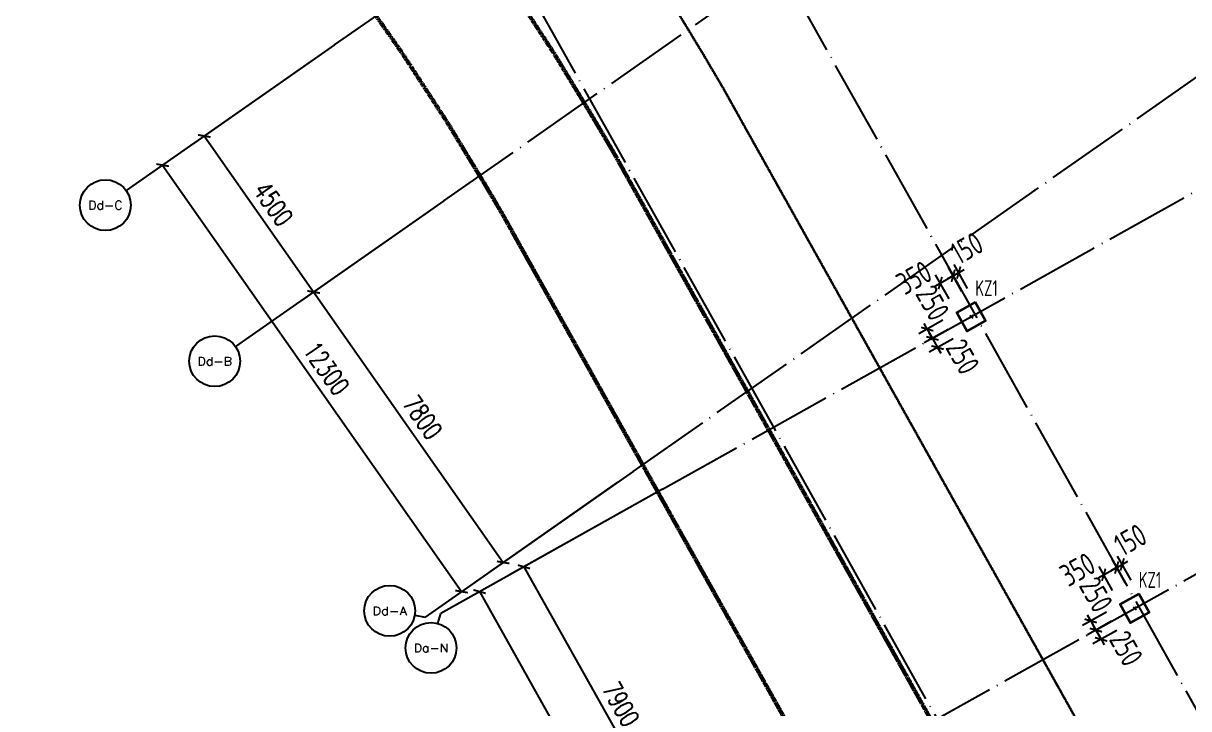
# Model space of a CAD drawing. Header units: millimetres. Extents: x 1089227 to 13101469, y 618865 to 10240562.
# Drawn here: x 1670041 to 1697552, y 4817436 to 4833629 of the extents above; entities that cross this region are included whole.
import ezdxf
from ezdxf.enums import TextEntityAlignment as Align

# ---------------------------------------------------------------- set-up
doc = ezdxf.new("R2010")
doc.units = ezdxf.units.MM
doc.header["$LTSCALE"] = 1000
doc.header["$PDMODE"] = 3
doc.header["$PDSIZE"] = 200
for name, pattern in [('A09-G-CTRL-用地红线+建筑退线_设计区$0$A02-G-MAIN-用地红线+退线_设计区$0$Redline1', [20, 10, -2, 2, -2, 2, -2]), ('A09-G-CTRL-用地红线+建筑退线_设计区$0$Controlline1', [12.8, 8, -1.6, 1.6, -1.6]), ('DOTE', [2.42, 2, -0.2, 0.02, -0.2])]:
    doc.linetypes.add(name, pattern=pattern)
doc.layers.get('0').update_dxf_attribs({"linetype": 'CONTINUOUS'})
doc.layers.get('Defpoints').update_dxf_attribs({"linetype": 'CONTINUOUS'})
for name, color, linetype, lineweight in [('A09-G-CTRL-用地红线+建筑退线_设计区$0$Z-REDL(用地红线)', 10, 'CONTINUOUS', 60), ('A09-G-CTRL-用地红线+建筑退线_设计区$0$Z-REDL-CTRL(建筑控制线)', 40, 'CONTINUOUS', 35), ('S-COLU', 30, 'CONTINUOUS', 0)]:
    doc.layers.add(name, color=color, linetype=linetype, lineweight=lineweight)
for name, color, linetype in [('AXIS', 3, 'CONTINUOUS'), ('AXIS_TEXT', 7, 'CONTINUOUS'), ('COLU_DIM', 3, 'CONTINUOUS'), ('COLU_NUM', 7, 'CONTINUOUS'), ('DOTE', 1, 'DOTE'), ('TK-TEXT', 7, 'CONTINUOUS'), ('单形心', 4, 'CONTINUOUS')]:
    doc.layers.add(name, color=color, linetype=linetype)
doc.layers.add('TK-MEMO', color=8, linetype='CONTINUOUS', plot=False)
doc.styles.add('_TCH_AXIS', font='COMPLEX', dxfattribs={"bigfont": 'AllInOneBig.shx'})
doc.styles.add('_TCH_DIM_T3', font='SIMPLEX', dxfattribs={"width": 0.705882, "bigfont": 'AllInOneBig.shx'})
doc.styles.add('COMPLEX', font='COMPLEX', dxfattribs={"bigfont": 'AllInOneBig.shx'})
doc.styles.add('SADITK', font='sadixcsg.shx', dxfattribs={"bigfont": 'AllInOneBig.shx'})
doc.styles.add('SADITK-SX', font='simfang.ttf', dxfattribs={"width": 0.7})
doc.styles.add('TSSD_Dimension', font='tssdeng.shx', dxfattribs={"width": 0.75, "bigfont": 'Hztxt.shx'})
doc.styles.add('TSSD_Label', font='Tssdeng.shx', dxfattribs={"width": 0.7, "bigfont": 'hztxt.shx'})
doc.dimstyles.new('_TCH_ARCH&&150', dxfattribs={"dimtxt": 446.25, "dimasz": 150, "dimexe": 375, "dimexo": 450, "dimgap": 189.375, "dimtad": 1, "dimdec": 0, "dimzin": 0, "dimdsep": 46, "dimtxsty": '_TCH_DIM_T3', "dimblk": 'ARCHTICK', "dimcen": 0.09, "dimclrt": 7, "dimazin": 2, "dimtfac": 1, "dimtdec": 0, "dimtix": 1, "dimtmove": 2, "dimatfit": 3, "dimfxl": 0, "dimtolj": 1, "dimtzin": 0, "dimarcsym": 0})
doc.dimstyles.new('TSSD_150_150', dxfattribs={"dimtxt": 525, "dimasz": 150, "dimexe": 225, "dimexo": 375, "dimgap": 150, "dimtad": 1, "dimdec": 0, "dimzin": 0, "dimdsep": 46, "dimtxsty": 'TSSD_Dimension', "dimblk": 'ARCHTICK', "dimblk1": 'ARCHTICK', "dimblk2": 'ARCHTICK', "dimcen": 0, "dimdle": 150, "dimclrt": 7, "dimadec": 0, "dimazin": 0, "dimtfac": 1, "dimtdec": 0, "dimtix": 1, "dimtmove": 2, "dimatfit": 3, "dimfxl": 0, "dimtolj": 1, "dimtzin": 0, "dimarcsym": 0})

# ---------------------------------------------------------------- blocks, each defined once
blk = doc.blocks.new('0323最综用地红线')
at = {"layer": 'A09-G-CTRL-用地红线+建筑退线_设计区$0$Z-REDL(用地红线)', "color": 1, "linetype": 'A09-G-CTRL-用地红线+建筑退线_设计区$0$A02-G-MAIN-用地红线+退线_设计区$0$Redline1', "ltscale": 0.0005}
for points in [[(8183461, 3517876), (8169550, 3509328), (8160131, 3503545), (8152099, 3498611), (8138696, 3502107), (8115930, 3542824), (8115518, 3543566), (8115083, 3544303), (8114192, 3545772), (8113134, 3547397), (8112184, 3548757), (8111024, 3550345), (8109764, 3551947), (8108980, 3552895), (8108279, 3553719), (8107449, 3554647), (8106876, 3555285), (8107102, 3555445), (8142901, 3580643), (8156927, 3591183), (8157094, 3591770), (8196348, 3620115)], [(8181891, 3520433), (8167979, 3511884), (8158561, 3506101), (8151618, 3501837), (8140691, 3504687), (8118551, 3544286), (8118121, 3545058), (8117658, 3545843), (8116732, 3547370), (8115621, 3549075), (8114626, 3550500), (8113415, 3552157), (8112100, 3553830), (8111334, 3554756), (8144666, 3578217), (8159537, 3589391), (8159695, 3589947), (8198106, 3617684)]]:
    blk.add_lwpolyline(points, dxfattribs=at)
at = {"layer": 'A09-G-CTRL-用地红线+建筑退线_设计区$0$Z-REDL-CTRL(建筑控制线)', "linetype": 'A09-G-CTRL-用地红线+建筑退线_设计区$0$Controlline1', "ltscale": 0.0005, "flags": 128}
blk.add_lwpolyline([(8299567, 3686108), (8326626, 3675265), (8336400, 3687495), (8338983, 3690878), (8341712, 3688883), (8341724, 3688834), (8348492, 3681996), (8336495, 3657264), (8335815, 3655857), (8334921, 3653765), (8334408, 3652495), (8333554, 3650188), (8332762, 3647815), (8332296, 3646270), (8331866, 3644682), (8331460, 3643007), (8331063, 3641145), (8330737, 3639422), (8330293, 3636480), (8330017, 3634043), (8329761, 3630317), (8329732, 3627942), (8329763, 3625708), (8329928, 3622644), (8330113, 3620704), (8330325, 3618642), (8330653, 3615645), (8331572, 3606971), (8333151, 3600656), (8334420, 3595620), (8335099, 3592902), (8332162, 3588340), (8329462, 3587873), (8325135, 3587049), (8322510, 3586515), (8319525, 3585891), (8317926, 3585544), (8316578, 3585249), (8315535, 3585011), (8313300, 3584499), (8310791, 3583894), (8309251, 3583537), (8305740, 3582637), (8303918, 3582156), (8302104, 3581668), (8299703, 3581012), (8297227, 3580315), (8295056, 3579682), (8292998, 3579074), (8290643, 3578358), (8288572, 3577710), (8287591, 3577398), (8286161, 3576940), (8284503, 3576401), (8282624, 3575767), (8281086, 3575247), (8278146, 3574222), (8273894, 3572680), (8272471, 3572149), (8271089, 3571640), (8267888, 3570407), (8264331, 3569000), (8260702, 3567515), (8258549, 3566609), (8254947, 3565066), (8252185, 3563832), (8250834, 3563232), (8249176, 3562470), (8247994, 3561930), (8245505, 3560754), (8242980, 3559544), (8239801, 3558013), (8237959, 3557076), (8235838, 3555996), (8233384, 3554698), (8228450, 3552051), (8226178, 3550787), (8222141, 3548504), (8215629, 3544667), (8213710, 3543497), (8193657, 3531175), (8180322, 3522990), (8166408, 3514440), (8156991, 3508658), (8151138, 3505062), (8142685, 3507267), (8121171, 3545747), (8120724, 3546549), (8120233, 3547383), (8119272, 3548967), (8118108, 3550752), (8117067, 3552244), (8115806, 3553970), (8115672, 3554140), (8146431, 3575790), (8162146, 3587599), (8162295, 3588125), (8199863, 3615253), (8204215, 3618404), (8231584, 3638167), (8260590, 3655826), (8295376, 3680010)], close=True, dxfattribs=at)
blk = doc.blocks.new('template_31-施工图_A0_A0_1.0000_3fa9c08c64a9101061c9a26412af947e', base_point=(-1189, 0))
at = {"layer": 'TK-MEMO', "style": 'SADITK', "width": 0.8}
blk.add_text('同一行需多名人员签字时，印刷体签名：1.同一行人名在同一单元中（图框、同个参照或块），若分多个，签字将出错；', height=28.5, dxfattribs=at).set_placement((-1190.26, 882.09), align=Align.BOTTOM_LEFT)
at = {"layer": 'TK-TEXT', "style": 'SADITK-SX', "width": 0.7}
for tag, p in [('市政会签', (-1176, 381.5)), ('园林会签', (-1176, 343.5)), ('幕墙会签', (-1176, 305.5)), ('装饰会签', (-1176, 267.5)), ('燃气会签', (-1176, 229.5)), ('暖通会签', (-1176, 191.5)), ('电气会签', (-1176, 153.5)), ('给排水会签', (-1176, 115.5)), ('结构会签', (-1176, 77.5)), ('建筑会签', (-1176, 39.5))]:
    blk.add_attdef(tag, text='', height=4, rotation=90, dxfattribs=at).set_placement(p, align=Align.MIDDLE_CENTER)
for tag, height, p in [('专业审定', 4, (1134.75, 268)), ('专业审核', 4, (1134.75, 248)), ('项目负责1', 4, (1134.75, 238)), ('项目负责2', 4, (1134.75, 228)), ('专业负责1', 4, (1134.75, 218)), ('专业负责2', 4, (1134.75, 208)), ('专业校对', 4, (1134.75, 198)), ('专业设计', 4, (1134.75, 188)), ('方案设计', 4, (1134.75, 178)), ('专业制图', 4, (1134.75, 168)), ('建设单位_001', 4, (1148.5, 140)), ('建设地点_001', 4, (1148.5, 124)), ('工程名称_001', 4, (1148.5, 106)), ('子项名称_001', 4, (1148.5, 86)), ('图纸名称_001', 4, (1148.5, 66)), ('版次', 4, (1129.5, 53)), ('日期', 4, (1165, 53)), ('图别', 4, (1129.5, 43)), ('图号', 4, (1165, 43)), ('合同号', 4, (1136, 30)), ('项目编号1', 2, (1114.06, 13.58)), ('阶段编号1', 2, (1132.25, 13.75)), ('子项编号1', 2, (1144.75, 13.75))]:
    blk.add_attdef(tag, text='', height=height, dxfattribs=at).set_placement(p, align=Align.MIDDLE_CENTER)
blk = doc.blocks.new('_AXISO')
blk.add_circle((0, 0), 0.5)
at = {"layer": 'AXIS_TEXT', "style": 'COMPLEX', "width": 1.041667}
blk.add_attdef('A', text='', height=0.56, dxfattribs=at).set_placement((-0.25, -0.28), (0.25, -0.28), align=Align.FIT)
blk = doc.blocks.new('_ArchTick')
at = {"color": 0, "linetype": 'ByBlock', "const_width": 0.3}
blk.add_lwpolyline([(-0.71, -0.71), (0.71, 0.71)], dxfattribs=at)
blk = doc.blocks.new('*D422')
at = {"layer": 'AXIS', "color": 0, "lineweight": -2, "transparency": 16777216}
for p, q in [((-216696, -2812), (-220950, -5193)), ((-220623, -5010), (-191750, -56577)), ((-187823, -54379), (-192077, -56760))]:
    blk.add_line(p, q, dxfattribs=at)
at = {"layer": 'Defpoints', "color": 0, "transparency": 16777216}
for p in [(-216304, -2592), (-187431, -54159), (-191750, -56577)]:
    blk.add_point(p, dxfattribs=at)
at = {"layer": 'AXIS', "color": 0, "lineweight": -2, "transparency": 16777216, "xscale": 150, "yscale": 150, "zscale": 150}
for p, rotation in [((-220623, -5010), 119.2447278322573), ((-191750, -56577), 299.2447278322574)]:
    blk.add_blockref('_ArchTick', p, dxfattribs=dict(at, rotation=rotation))
at = {"layer": 'AXIS', "color": 7, "transparency": 16777216, "insert": (-205826, -30592), "char_height": 446.2, "attachment_point": 5, "rotation": 299.2447, "style": '_TCH_DIM_T3'}
blk.add_mtext('\\A1;59100', dxfattribs=at)
blk = doc.blocks.new('*D435')
at = {"layer": 'AXIS', "color": 0, "lineweight": -2, "transparency": 16777216}
for p, q in [((-216696, -2812), (-219903, -4607)), ((-219576, -4424), (-215716, -11317)), ((-212837, -9705), (-216043, -11500))]:
    blk.add_line(p, q, dxfattribs=at)
at = {"layer": 'Defpoints', "color": 0, "transparency": 16777216}
for p in [(-216304, -2592), (-212444, -9485), (-215716, -11317)]:
    blk.add_point(p, dxfattribs=at)
at = {"layer": 'AXIS', "color": 0, "lineweight": -2, "transparency": 16777216, "xscale": 150, "yscale": 150, "zscale": 150}
for p, rotation in [((-219576, -4424), 119.2447278322578), ((-215716, -11317), 299.2447278322579)]:
    blk.add_blockref('_ArchTick', p, dxfattribs=dict(at, rotation=rotation))
at = {"layer": 'AXIS', "color": 7, "transparency": 16777216, "insert": (-217286, -7669), "char_height": 446.2, "attachment_point": 5, "rotation": 299.2447, "style": '_TCH_DIM_T3'}
blk.add_mtext('\\A1;7900', dxfattribs=at)
blk = doc.blocks.new('*D467')
at = {"layer": 'AXIS', "color": 0, "lineweight": -2, "transparency": 16777216}
for p, q in [((-224420, 7648), (-228413, 4851)), ((-228105, 5066), (-221050, -5009)), ((-217364, -2427), (-221357, -5224))]:
    blk.add_line(p, q, dxfattribs=at)
at = {"layer": 'Defpoints', "color": 0, "transparency": 16777216}
for p in [(-224051, 7906), (-216995, -2169), (-221050, -5009)]:
    blk.add_point(p, dxfattribs=at)
at = {"layer": 'AXIS', "color": 0, "lineweight": -2, "transparency": 16777216, "xscale": 150, "yscale": 150, "zscale": 150}
for p, rotation in [((-228105, 5066), 125.0053220653171), ((-221050, -5009), 305.0053220653171)]:
    blk.add_blockref('_ArchTick', p, dxfattribs=dict(at, rotation=rotation))
at = {"layer": 'AXIS', "color": 7, "transparency": 16777216, "insert": (-224240, 265), "char_height": 446.2, "attachment_point": 5, "rotation": 305.0053, "style": '_TCH_DIM_T3'}
blk.add_mtext('\\A1;12300', dxfattribs=at)
blk = doc.blocks.new('*D468')
at = {"layer": 'AXIS', "color": 0, "lineweight": -2, "transparency": 16777216}
for p, q in [((-221838, 3962), (-224848, 1853)), ((-224541, 2069), (-220067, -4320)), ((-217364, -2427), (-220374, -4536))]:
    blk.add_line(p, q, dxfattribs=at)
at = {"layer": 'Defpoints', "color": 0, "transparency": 16777216}
for p in [(-221470, 4220), (-216995, -2169), (-220067, -4320)]:
    blk.add_point(p, dxfattribs=at)
at = {"layer": 'AXIS', "color": 0, "lineweight": -2, "transparency": 16777216, "xscale": 150, "yscale": 150, "zscale": 150}
for p, rotation in [((-224541, 2069), 125.0053220653191), ((-220067, -4320), 305.0053220653191)]:
    blk.add_blockref('_ArchTick', p, dxfattribs=dict(at, rotation=rotation))
at = {"layer": 'AXIS', "color": 7, "transparency": 16777216, "insert": (-221966, -889), "char_height": 446.2, "attachment_point": 5, "rotation": 305.0053, "style": '_TCH_DIM_T3'}
blk.add_mtext('\\A1;7800', dxfattribs=at)
blk = doc.blocks.new('*D469')
at = {"layer": 'AXIS', "color": 0, "lineweight": -2, "transparency": 16777216}
for p, q in [((-224420, 7648), (-227430, 5539)), ((-227123, 5755), (-224541, 2069)), ((-221838, 3962), (-224848, 1853))]:
    blk.add_line(p, q, dxfattribs=at)
at = {"layer": 'Defpoints', "color": 0, "transparency": 16777216}
for p in [(-224051, 7906), (-221470, 4220), (-224541, 2069)]:
    blk.add_point(p, dxfattribs=at)
at = {"layer": 'AXIS', "color": 0, "lineweight": -2, "transparency": 16777216, "xscale": 150, "yscale": 150, "zscale": 150}
for p, rotation in [((-227123, 5755), 125.0053220653233), ((-224541, 2069), 305.0053220653233)]:
    blk.add_blockref('_ArchTick', p, dxfattribs=dict(at, rotation=rotation))
at = {"layer": 'AXIS', "color": 7, "transparency": 16777216, "insert": (-225494, 4148), "char_height": 446.2, "attachment_point": 5, "rotation": 305.0053, "style": '_TCH_DIM_T3'}
blk.add_mtext('\\A1;4500', dxfattribs=at)
blk = doc.blocks.new('BANWANG_XINGXIN')
at = {"color": 0}
for points in [[(0.71, 0.71), (-0.71, -0.71)], [(-0.71, 0.71), (0.71, -0.71)]]:
    blk.add_lwpolyline(points, dxfattribs=at)
blk = doc.blocks.new('*D1264')
at = {"layer": 'COLU_DIM', "color": 0, "lineweight": -2, "transparency": 16777216}
for p, q in [((1696059, 4820400), (1695742, 4820968)), ((1695415, 4820527), (1695983, 4820845)), ((1695754, 4820229), (1695436, 4820797))]:
    blk.add_line(p, q, dxfattribs=at)
at = {"layer": 'Defpoints', "color": 0, "transparency": 16777216}
for p in [(1695852, 4820771), (1695937, 4819902), (1696243, 4820073)]:
    blk.add_point(p, dxfattribs=at)
at = {"layer": 'COLU_DIM', "color": 0, "lineweight": -2, "transparency": 16777216, "xscale": 150, "yscale": 150, "zscale": 150}
for p, rotation in [((1695852, 4820771), 29.24474469447762), ((1695546, 4820600), 209.2447446944776)]:
    blk.add_blockref('_ArchTick', p, dxfattribs=dict(at, rotation=rotation))
at = {"layer": 'COLU_DIM', "color": 7, "transparency": 16777216, "insert": (1694927, 4820726), "char_height": 525, "attachment_point": 5, "rotation": 29.2447, "style": 'TSSD_Dimension'}
blk.add_mtext('\\A1;350', dxfattribs=at)
blk = doc.blocks.new('*D1265')
at = {"layer": 'COLU_DIM', "color": 0, "lineweight": -2, "transparency": 16777216}
for p, q in [((1696059, 4820400), (1695742, 4820968)), ((1696190, 4820474), (1695873, 4821041)), ((1695983, 4820845), (1696113, 4820918)), ((1695852, 4820771), (1695721, 4820698)), ((1695852, 4820771), (1695983, 4820845))]:
    blk.add_line(p, q, dxfattribs=at)
at = {"layer": 'Defpoints', "color": 0, "transparency": 16777216}
for p in [(1695983, 4820845), (1696373, 4820146), (1696243, 4820073)]:
    blk.add_point(p, dxfattribs=at)
at = {"layer": 'COLU_DIM', "color": 0, "lineweight": -2, "transparency": 16777216, "xscale": 150, "yscale": 150, "zscale": 150}
for p, rotation in [((1695852, 4820771), 29.24474469447758), ((1695983, 4820845), 209.2447446944776)]:
    blk.add_blockref('_ArchTick', p, dxfattribs=dict(at, rotation=rotation))
at = {"layer": 'COLU_DIM', "color": 7, "transparency": 16777216, "insert": (1696172, 4821424), "char_height": 525, "attachment_point": 5, "rotation": 29.2447, "style": 'TSSD_Dimension'}
blk.add_mtext('\\A1;150', dxfattribs=at)
blk = doc.blocks.new('*D1266')
at = {"layer": 'COLU_DIM', "color": 0, "lineweight": -2, "transparency": 16777216}
for p, q in [((1695610, 4819719), (1695043, 4819401)), ((1695239, 4819511), (1695166, 4819642)), ((1695732, 4819501), (1695165, 4819183)), ((1695239, 4819511), (1695361, 4819293)), ((1695361, 4819293), (1695435, 4819162))]:
    blk.add_line(p, q, dxfattribs=at)
at = {"layer": 'Defpoints', "color": 0, "transparency": 16777216}
for p in [(1695937, 4819902), (1696059, 4819684), (1695361, 4819293)]:
    blk.add_point(p, dxfattribs=at)
at = {"layer": 'COLU_DIM', "color": 0, "lineweight": -2, "transparency": 16777216, "xscale": 150, "yscale": 150, "zscale": 150}
for p, rotation in [((1695239, 4819511), 299.2447447217133), ((1695361, 4819293), 119.2447447217133)]:
    blk.add_blockref('_ArchTick', p, dxfattribs=dict(at, rotation=rotation))
at = {"layer": 'COLU_DIM', "color": 7, "transparency": 16777216, "insert": (1695365, 4820131), "char_height": 525, "attachment_point": 5, "rotation": 299.2447, "style": 'TSSD_Dimension'}
blk.add_mtext('\\A1;250', dxfattribs=at)
blk = doc.blocks.new('*D1267')
at = {"layer": 'COLU_DIM', "color": 0, "lineweight": -2, "transparency": 16777216}
for p, q in [((1695732, 4819501), (1695165, 4819183)), ((1695854, 4819283), (1695287, 4818965)), ((1695361, 4819293), (1695288, 4819424)), ((1695361, 4819293), (1695483, 4819075)), ((1695483, 4819075), (1695557, 4818944))]:
    blk.add_line(p, q, dxfattribs=at)
at = {"layer": 'Defpoints', "color": 0, "transparency": 16777216}
for p in [(1696059, 4819684), (1696181, 4819466), (1695483, 4819075)]:
    blk.add_point(p, dxfattribs=at)
at = {"layer": 'COLU_DIM', "color": 0, "lineweight": -2, "transparency": 16777216, "xscale": 150, "yscale": 150, "zscale": 150}
for p, rotation in [((1695361, 4819293), 299.2447447217133), ((1695483, 4819075), 119.2447447217133)]:
    blk.add_blockref('_ArchTick', p, dxfattribs=dict(at, rotation=rotation))
at = {"layer": 'COLU_DIM', "color": 7, "transparency": 16777216, "insert": (1696077, 4818859), "char_height": 525, "attachment_point": 5, "rotation": 299.2447, "style": 'TSSD_Dimension'}
blk.add_mtext('\\A1;250', dxfattribs=at)
blk = doc.blocks.new('*D1268')
at = {"layer": 'COLU_DIM', "color": 0, "lineweight": -2, "transparency": 16777216}
for p, q in [((1692200, 4827293), (1691882, 4827861)), ((1691556, 4827420), (1692123, 4827738)), ((1691894, 4827122), (1691577, 4827690))]:
    blk.add_line(p, q, dxfattribs=at)
at = {"layer": 'Defpoints', "color": 0, "transparency": 16777216}
for p in [(1691992, 4827664), (1692383, 4826966), (1692078, 4826795)]:
    blk.add_point(p, dxfattribs=at)
at = {"layer": 'COLU_DIM', "color": 0, "lineweight": -2, "transparency": 16777216, "xscale": 150, "yscale": 150, "zscale": 150}
for p, rotation in [((1691992, 4827664), 29.24474469447762), ((1691687, 4827493), 209.2447446944776)]:
    blk.add_blockref('_ArchTick', p, dxfattribs=dict(at, rotation=rotation))
at = {"layer": 'COLU_DIM', "color": 7, "transparency": 16777216, "insert": (1691067, 4827619), "char_height": 525, "attachment_point": 5, "rotation": 29.2447, "style": 'TSSD_Dimension'}
blk.add_mtext('\\A1;350', dxfattribs=at)
blk = doc.blocks.new('*D1269')
at = {"layer": 'COLU_DIM', "color": 0, "lineweight": -2, "transparency": 16777216}
for p, q in [((1692200, 4827293), (1691882, 4827861)), ((1692331, 4827367), (1692013, 4827934)), ((1692123, 4827738), (1692254, 4827811)), ((1691992, 4827664), (1691861, 4827591)), ((1691992, 4827664), (1692123, 4827738))]:
    blk.add_line(p, q, dxfattribs=at)
at = {"layer": 'Defpoints', "color": 0, "transparency": 16777216}
for p in [(1692123, 4827738), (1692383, 4826966), (1692514, 4827040)]:
    blk.add_point(p, dxfattribs=at)
at = {"layer": 'COLU_DIM', "color": 0, "lineweight": -2, "transparency": 16777216, "xscale": 150, "yscale": 150, "zscale": 150}
for p, rotation in [((1691992, 4827664), 29.24474469447758), ((1692123, 4827738), 209.2447446944776)]:
    blk.add_blockref('_ArchTick', p, dxfattribs=dict(at, rotation=rotation))
at = {"layer": 'COLU_DIM', "color": 7, "transparency": 16777216, "insert": (1692313, 4828317), "char_height": 525, "attachment_point": 5, "rotation": 29.2447, "style": 'TSSD_Dimension'}
blk.add_mtext('\\A1;150', dxfattribs=at)
blk = doc.blocks.new('*D1270')
at = {"layer": 'COLU_DIM', "color": 0, "lineweight": -2, "transparency": 16777216}
for p, q in [((1691750, 4826612), (1691183, 4826295)), ((1691380, 4826404), (1691306, 4826535)), ((1691380, 4826404), (1691502, 4826186)), ((1691873, 4826394), (1691305, 4826076)), ((1691502, 4826186), (1691575, 4826055))]:
    blk.add_line(p, q, dxfattribs=at)
at = {"layer": 'Defpoints', "color": 0, "transparency": 16777216}
for p in [(1692078, 4826795), (1692200, 4826577), (1691502, 4826186)]:
    blk.add_point(p, dxfattribs=at)
at = {"layer": 'COLU_DIM', "color": 0, "lineweight": -2, "transparency": 16777216, "xscale": 150, "yscale": 150, "zscale": 150}
for p, rotation in [((1691380, 4826404), 299.2447447217133), ((1691502, 4826186), 119.2447447217133)]:
    blk.add_blockref('_ArchTick', p, dxfattribs=dict(at, rotation=rotation))
at = {"layer": 'COLU_DIM', "color": 7, "transparency": 16777216, "insert": (1691506, 4827024), "char_height": 525, "attachment_point": 5, "rotation": 299.2447, "style": 'TSSD_Dimension'}
blk.add_mtext('\\A1;250', dxfattribs=at)
blk = doc.blocks.new('*D1271')
at = {"layer": 'COLU_DIM', "color": 0, "lineweight": -2, "transparency": 16777216}
for p, q in [((1691873, 4826394), (1691305, 4826076)), ((1691995, 4826176), (1691428, 4825858)), ((1691502, 4826186), (1691429, 4826317)), ((1691502, 4826186), (1691624, 4825968)), ((1691624, 4825968), (1691697, 4825837))]:
    blk.add_line(p, q, dxfattribs=at)
at = {"layer": 'Defpoints', "color": 0, "transparency": 16777216}
for p in [(1692200, 4826577), (1692322, 4826359), (1691624, 4825968)]:
    blk.add_point(p, dxfattribs=at)
at = {"layer": 'COLU_DIM', "color": 0, "lineweight": -2, "transparency": 16777216, "xscale": 150, "yscale": 150, "zscale": 150}
for p, rotation in [((1691502, 4826186), 299.2447447217133), ((1691624, 4825968), 119.2447447217133)]:
    blk.add_blockref('_ArchTick', p, dxfattribs=dict(at, rotation=rotation))
at = {"layer": 'COLU_DIM', "color": 7, "transparency": 16777216, "insert": (1692218, 4825752), "char_height": 525, "attachment_point": 5, "rotation": 299.2447, "style": 'TSSD_Dimension'}
blk.add_mtext('\\A1;250', dxfattribs=at)
blk = doc.blocks.new('裙房轴网260428')
at = {"layer": 'AXIS'}
for p, q in [((-224051, 7905.7), (-228965.5, 4463.8)), ((-221469.5, 4219.8), (-226384.1, 777.9)), ((-216995, -2169.2), (-221909.6, -5611.1)), ((-216303.5, -2591.8), (-221538.8, -5523.1)), ((-222154.4, -5568), (-221909.6, -5611.1)), ((-221606.2, -5762.3), (-221538.8, -5523.1))]:
    blk.add_line(p, q, dxfattribs=at)
at = {"layer": 'DOTE', "color": 16}
blk.add_line((-224051, 7905.7), (-46757, 132072.8), dxfattribs=at)
at = {"layer": 'DOTE', "color": 16, "linetype": 'DOTE'}
for p, q in [((-221469.5, 4219.8), (-44175.6, 128386.9)), ((-216995, -2169.2), (-151549, 43665.7)), ((-216955.8, 15869.5), (-177126.5, -55266.1)), ((-221711.1, 13207), (-181881.9, -57928.6)), ((-216303.5, -2591.8), (-196756.1, 8352.9)), ((-212444, -9484.9), (-192896.7, 1459.8))]:
    blk.add_line(p, q, dxfattribs=at)
at = {"layer": 'AXIS'}
ref = blk.add_blockref('_AXISO', (-229457, 4119.6), dxfattribs=dict(at, xscale=1200, yscale=1200, zscale=1200))
ref.add_attrib('A', 'Dd-C', dxfattribs={"layer": 'AXIS_TEXT', "height": 203.73, "style": '_TCH_AXIS'}).set_placement((-229864.5, 4017.8), (-229049.5, 4017.8), align=Align.FIT)
ref = blk.add_blockref('_AXISO', (-226875.6, 433.7), dxfattribs=dict(at, xscale=1200, yscale=1200, zscale=1200))
ref.add_attrib('A', 'Dd-B', dxfattribs={"layer": 'AXIS_TEXT', "height": 199.26, "style": '_TCH_AXIS'}).set_placement((-227283.6, 334), (-226467.6, 334), align=Align.FIT)
ref = blk.add_blockref('_AXISO', (-222745.3, -5463.8), dxfattribs=dict(at, xscale=1200, yscale=1200, zscale=1200))
ref.add_attrib('A', 'Dd-A', dxfattribs={"layer": 'AXIS_TEXT', "height": 197.1, "style": '_TCH_AXIS'}).set_placement((-223153.5, -5562.4), (-222337, -5562.4), align=Align.FIT)
ref = blk.add_blockref('_AXISO', (-221769.2, -6339.7), dxfattribs=dict(at, xscale=1200, yscale=1200, zscale=1200))
ref.add_attrib('A', 'Da-N', dxfattribs={"layer": 'AXIS_TEXT', "height": 197.1, "style": '_TCH_AXIS'}).set_placement((-222177.4, -6438.3), (-221360.9, -6438.3), align=Align.FIT)
for p1, p2, distance, picture, middle in [((-224051, 7905.7), (-216995, -2169.2), -4950, '*D467', (-224239.7, 265.3)), ((-224051, 7905.7), (-221469.5, 4219.8), -3750, '*D469', (-225494, 4148.2)), ((-221469.5, 4219.8), (-216995, -2169.2), -3750, '*D468', (-221966, -889.3)), ((-216303.5, -2591.8), (-187430.7, -54159), -4950, '*D422', (-205826.3, -30592.2)), ((-216303.5, -2591.8), (-212444, -9484.9), -3750, '*D435', (-217285.9, -7668.9))]:
    dim = blk.add_aligned_dim(p1=p1, p2=p2, distance=distance, dimstyle='_TCH_ARCH&&150', dxfattribs=at)
    dim.commit()
    dim.dimension.update_dxf_attribs({"geometry": picture, "text_midpoint": middle})
blk = doc.blocks.new('04地块地下轴网260428')
blk.add_blockref('裙房轴网260428', (0, 0))

msp = doc.modelspace()

# ---------------------------------------------------------------- linework, layer by layer
at = {"layer": 'S-COLU', "lineweight": 35}
for points in [[(1692513.953, 4827039.557), (1692077.683, 4826795.286), (1692321.954, 4826359.016), (1692758.224, 4826603.287)], [(1696373.427, 4820146.483), (1695937.157, 4819902.213), (1696181.427, 4819465.942), (1696617.698, 4819710.213)]]:
    msp.add_lwpolyline(points, close=True, dxfattribs=at)

# ---------------------------------------------------------------- block references
at = {"xscale": 150, "yscale": 150, "zscale": 150, "rotation": 35.00532206532363}
msp.add_blockref('template_31-施工图_A0_A0_1.0000_3fa9c08c64a9101061c9a26412af947e', (1698846.852, 4721512.469), dxfattribs=at)
for name, p in [('0323最综用地红线', (-6434145.536, 1285525.343)), ('04地块地下轴网260428', (1901435.755, 4825211.796))]:
    msp.add_blockref(name, p)
at = {"layer": '单形心', "xscale": 50, "yscale": 50, "zscale": 50}
for p in [(1692417.954, 4826699.286), (1696277.427, 4819806.213)]:
    msp.add_blockref('BANWANG_XINGXIN', p, dxfattribs=at)

# ---------------------------------------------------------------- texts
at = {"layer": 'COLU_NUM', "style": 'TSSD_Label', "width": 0.7}
for p in [(1692513.953, 4827184.557), (1696373.427, 4820291.483)]:
    msp.add_text('KZ1', height=375, dxfattribs=at).set_placement(p)

# ---------------------------------------------------------------- dimensions: what is measured, and where the dimension line sits
at = {"layer": 'COLU_DIM', "color": 3}
for base, p1, p2, angle, picture, middle in [((1692123.121, 4827737.59), (1692383.072, 4826966.276), (1692513.953, 4827039.557), 29.2447447, '*D1269', (1692313.024, 4828316.675)), ((1691992.239, 4827664.309), (1692077.683, 4826795.286), (1692383.072, 4826966.276), 29.2447447, '*D1268', (1691067.472, 4827619.283)), ((1691501.786, 4826186.318), (1692077.683, 4826795.286), (1692199.818, 4826577.151), 299.2447447, '*D1270', (1691505.614, 4827023.831)), ((1691623.921, 4825968.183), (1692199.818, 4826577.151), (1692321.954, 4826359.016), 299.2447447, '*D1271', (1692217.804, 4825751.851)), ((1695982.594, 4820844.516), (1696242.546, 4820073.202), (1696373.427, 4820146.483), 29.2447447, '*D1265', (1696172.498, 4821423.602)), ((1695851.713, 4820771.235), (1695937.157, 4819902.213), (1696242.546, 4820073.202), 29.2447447, '*D1264', (1694926.946, 4820726.209)), ((1695361.259, 4819293.245), (1695937.157, 4819902.213), (1696059.292, 4819684.078), 299.2447447, '*D1266', (1695365.087, 4820130.758)), ((1695483.395, 4819075.109), (1696059.292, 4819684.078), (1696181.427, 4819465.942), 299.2447447, '*D1267', (1696077.277, 4818858.778))]:
    dim = msp.add_linear_dim(base=base, p1=p1, p2=p2, angle=angle, dimstyle='TSSD_150_150', dxfattribs=at)
    dim.commit()
    dim.dimension.update_dxf_attribs({"geometry": picture, "text_midpoint": middle, "dimtype": 160})

doc.saveas('drawing.dxf')
